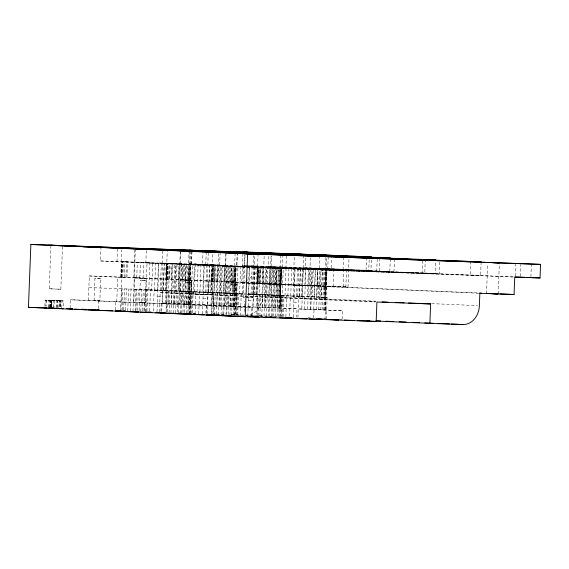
<?xml version="1.0" encoding="UTF-8"?>
<svg xmlns="http://www.w3.org/2000/svg" width="569" height="569" viewBox="0 0 569 569"><rect width="100%" height="100%" fill="white"/><g stroke="black" fill="none" stroke-linecap="round" stroke-linejoin="round"><path stroke-width="0.43" stroke-dasharray="2.85 2.13" d="M263.106 283.895L264.229 253.696M44.894 306.25L45.129 300.212L47.547 300.304M46.153 300.261L45.961 306.3L46.153 300.261L47.191 300.29M62.49 246.633L60.847 289.23L53.963 288.988L49.24 288.789L50.876 246.192M48.799 307.274L49.062 300.375L51.139 300.453L49.062 300.375M48.991 307.253L49.254 300.354L47.22 300.283M49.923 307.288L50.186 300.389L52.206 300.46M49.987 307.317L50.307 300.411L51.907 300.482L51.637 307.381M50.193 307.338L50.456 300.439M50.428 307.352L50.698 300.453L51.864 300.46L51.601 307.36M51.032 307.345L51.26 300.418L49.254 300.354M51.374 307.381L51.637 300.482L54.261 300.553L53.906 307.502M51.495 307.36L51.615 300.453M53.55 307.473L53.813 300.574L60.158 300.809L59.93 306.84M56.21 307.594L56.48 300.695L60.684 300.852L60.456 306.883M56.971 307.63L57.241 300.731L56.48 300.695M57.426 307.644L57.697 300.745L59.752 300.809L63.515 300.965L63.244 307.865M58.884 307.68L59.148 300.781L60.158 300.809M59.517 306.847L59.752 300.809M60.15 306.869L60.385 300.83M61.793 307.815L62.064 300.916L63.515 300.965M70.101 308.213L70.421 299.763L116.766 301.641L117.705 277.174L89.319 275.951L88.38 300.411M94.084 300.709L94.916 278.184L98.295 278.305L100.713 278.405L99.852 300.937L94.077 300.709L99.852 300.937M98.522 308.597L98.814 300.994L70.421 299.763M390.298 258.781L389.808 271.52L116.965 261.669L100.436 260.951L100.962 247.366M116.965 261.669L117.491 248.084M115.5 310.176L115.827 301.726L162.172 303.597L163.111 279.144L134.718 277.921L133.779 302.374M117.705 277.174L146.439 278.213L120.777 277.11L121.83 249.691M121.069 277.139L121.375 261.576L122.449 261.584L120.557 310.873M120.777 277.11L121.339 277.11L121.93 261.569M121.339 277.11L122.193 261.576M121.738 277.174L122.335 261.633L121.666 261.598M120.884 310.88L121.73 288.768L161.525 290.211L190.935 291.47L190.089 313.576M122.776 277.224L123.373 261.69L122.335 261.633M122.122 310.027L122.94 288.803M124.17 277.288L124.767 261.754L123.373 261.69M123.679 310.077L124.497 288.853M125.905 277.366L126.503 261.832L124.767 261.754M125.571 310.141L126.382 288.91M126.93 277.409L127.527 261.875M127.733 311.101L128.587 288.988M130.216 311.186L131.069 289.073M133.815 277.708L134.931 248.589M132.954 311.286L135.372 248.411M135.18 311.364L136.027 289.251M136.724 277.828L137.321 262.288L100.436 260.951M135.955 310.503L136.773 289.28M137.549 310.56L138.367 289.337M139.818 277.949L140.415 262.416L137.321 262.288M139.149 310.624L140.323 280.147L142.94 280.24M140.799 311.57L141.645 289.457M143.061 278.085L143.658 262.544M142.52 310.745L143.331 289.521M143.921 310.56L144.213 302.957L115.827 301.726M245.815 266.633L145.835 262.921L146.361 249.336M144.277 310.809L145.095 289.585M144.042 302.857L145.251 302.893L146.119 280.368L140.323 280.147M145.145 311.968L147.037 262.679L140.415 262.416M146.005 311.762L146.852 289.649M146.944 310.909L147.755 289.685M148.801 289.97L149.839 262.786M149.661 311.015L150.472 289.785M205.893 313.299L206.22 304.828L189.285 304.216L190.779 264.236L177.051 263.81L176.006 290.987L151.66 290.076L152.705 262.899M153.338 311.151L154.156 289.927M154.54 290.19L155.586 263.013M157.421 290.297L158.467 263.12L174.697 263.724L173.652 290.901M157.001 312.182L158.9 262.892L190.821 264.244L188.83 312.644M159.42 312.04L160.166 292.637L375.782 301.577M160.287 290.41L161.333 263.227M162.371 263.632L162.89 250.054M161.525 290.211L162.57 263.034M160.927 311.3L161.219 303.69L207.564 305.56L208.503 281.114L180.11 279.884L179.171 304.337M161.731 311.499L162.542 290.233L157.855 290.069M163.111 290.517L164.157 263.333M163.324 290.282L164.377 263.106M165.131 290.354L166.176 263.177M216.569 292.779L217.607 265.602L212.322 265.403L211.277 292.587L191.312 291.819L191.76 280.176L166.176 279.08L167.3 249.962M165.878 290.617L166.923 263.44M166.468 279.102L166.774 263.539L167.848 263.554L165.992 311.954M181.724 263.81L180.188 303.775L165.586 303.185L167.122 263.212M166.176 279.08L166.738 279.08L167.336 263.539M166.738 279.08L167.592 263.547M167.137 279.144L167.734 263.603L167.066 263.568M166.283 312.843L167.13 290.738L190.935 291.47M168.175 279.194L168.773 263.653L167.734 263.603M167.528 311.997L168.339 290.766M168.132 303.284L169.669 263.319M169.569 279.258L170.167 263.717L168.773 263.653M169.05 312.929L169.896 290.816M171.305 279.336L171.902 263.796L170.167 263.717M171.162 290.816L172.208 263.632M170.942 312.993L171.788 290.88M171.468 303.419L173.004 263.447M173.14 313.064L173.986 290.958M174.029 303.526L175.565 263.554M174.612 303.547L176.148 263.575M175.622 313.156L176.468 291.043L214.022 292.459L236.334 293.44L235.488 315.546M177.528 303.668L179.071 263.696M178.218 291.065L179.263 263.888M177.507 312.068L177.834 303.597L162.051 303.035L165.586 303.185M179.214 279.678L180.337 250.559M178.353 313.249L180.771 250.381M180.273 291.136L181.319 263.959M180.579 313.327L181.433 291.221M182.13 279.799L182.727 264.258L145.835 262.921M181.326 313.355L183.204 264.023M184.079 263.909L182.542 303.882L189.285 304.216M182.955 312.53L183.766 291.307M183.858 291.264L184.904 264.08M185.217 279.92L185.814 264.386M184.576 303.967L186.12 263.995M184.548 312.587L186.404 264.13M186.269 304.045L187.806 264.073M186.198 313.533L187.052 291.42M220.16 252.302L219.67 265.033L205.765 264.535L188.595 263.796L189.086 251.057M187.734 291.385L188.78 264.201M188.46 280.048L189.057 264.514L182.727 264.258M187.592 304.109L189.683 252.259M188.588 291.406L189.633 264.229M187.919 312.715L188.737 291.484M188.367 304.152L189.904 264.18M189.221 291.42L190.266 264.244M190.231 263.916L190.722 251.178M188.908 304.18L190.444 264.208M189.249 314.216L189.605 304.92L161.219 303.69M481.118 261.868L480.599 275.453L207.77 265.602L191.241 264.884L191.76 251.306M189.648 313.661L190.494 291.548M191.518 264.244L192.038 250.659M191.39 291.826L190.715 291.797L191.163 280.154L163.111 279.144M189.434 304.82L190.615 304.863L191.504 282.338L185.714 282.117L188.332 282.203M190.544 313.932L192.436 264.642L189.057 264.514M191.404 313.725L192.251 291.62M192.343 312.879L193.161 291.648M203.915 294.372L193.325 293.931L194.477 264.044L198.503 264.172M194.2 291.933L195.245 264.756M195.025 313.868L195.878 291.755M197.066 292.046L198.104 264.862M198.709 314.003L199.555 291.897M199.947 292.153L200.985 264.976M188.595 263.796L202.5 264.293L202.991 251.555M202.827 292.267L203.873 265.09L212.322 265.403M202.408 314.145L204.299 264.862L236.227 266.207L222.451 265.773L221.412 292.957L179.662 291.527M205.765 264.535L206.255 251.804M205.686 292.374L206.732 265.197M207.77 265.602L208.29 252.017M206.931 292.174L207.977 265.005M206.327 313.263L206.618 305.653L252.963 307.53L253.902 283.078L245.915 282.736M207.095 314.316L207.948 292.203L203.254 292.039M208.51 292.48L209.556 265.303M208.731 292.246L209.776 265.076M210.53 292.317L211.576 265.147M245.339 294.123L236.647 293.782L237.095 282.139L211.568 281.043L212.692 251.925M211.568 281.043L212.258 265.495L213.24 265.517L211.383 313.917M227.123 265.773L225.587 305.745L210.992 305.155L212.529 265.182M211.661 281.036L212.13 281.043L212.728 265.503M212.13 281.043L212.984 265.51M212.529 281.107L213.126 265.567L212.258 265.495M211.711 313.924L212.522 292.701L236.334 293.44M193.417 293.931L212.642 294.671L213.788 264.784L208.154 264.535M213.567 281.157L214.164 265.623L213.126 265.567M212.92 313.96L213.731 292.736M215.793 314.081L213.133 313.967L213.88 294.564M213.972 292.686L215.011 265.503M213.531 305.247L215.068 265.282M214.961 281.221L215.559 265.687L214.164 265.623M214.442 314.899L215.288 292.786M216.697 281.299L217.294 265.766L215.559 265.687M219.67 265.033L218.034 264.912L218.524 252.181M216.362 314.074L217.18 292.843M217.728 281.349L218.325 265.808M216.867 305.382L218.404 265.417M219.051 292.871L220.096 265.687M218.532 315.034L219.378 292.921M219.435 305.489L220.971 265.524M220.018 305.51L221.554 265.545M221.014 315.119L221.86 293.007L244.947 293.86M222.934 305.631L224.471 265.666M223.624 293.035L224.67 265.851M222.906 314.038L223.233 305.567L207.457 305.005L210.992 305.155M224.606 281.641L225.729 252.522M223.745 315.219L226.163 252.344M224.57 306.3L225.509 281.854L258.042 283.021L256.975 283.013L258.091 253.895M225.68 293.106L226.718 265.929M225.971 315.297L226.825 293.184M227.522 281.762L228.119 266.228L191.241 264.884M226.747 314.437L228.603 265.993M229.485 265.872L227.949 305.845L246.363 306.606M228.347 314.493L229.158 293.27M229.257 293.227L230.303 266.05M230.609 281.89L231.206 266.349M229.983 305.93L231.519 265.965M229.904 315.439L231.803 266.1M232.052 293.32L233.098 266.136M231.668 306.008L233.212 266.043M231.59 315.503L232.444 293.391M233.134 293.348L234.179 266.171M233.852 282.018L234.449 266.477M232.998 306.072L234.535 266.107L247.565 266.669M234.627 266.107L235.146 252.529M233.994 293.376L235.04 266.192M233.311 314.678L234.129 293.455M233.767 306.115L235.303 266.143M234.62 293.391L235.666 266.207M234.314 306.15L235.843 266.171M234.193 315.496L236.092 266.214M234.691 306.179L236.156 266.2M234.684 315.34L235.011 306.883L206.618 305.653M513.437 276.918L236.64 266.854L237.166 253.269M236.782 293.789L235.694 293.753L236.142 282.11L208.503 281.114M235.068 314.742L235.886 293.519M237.437 252.622L236.917 266.207L247.508 266.591M232.664 306.705L230.253 306.599L236.021 306.826L236.91 284.301L234.492 284.201M235.936 315.902L237.828 266.612L228.119 266.228M236.832 314.813L237.643 293.583M237.735 314.842L238.553 293.618M239.592 293.903L240.637 266.719M240.417 315.831L241.263 293.718M478.977 293.248L241.761 282.957L242.92 252.757M242.451 294.009L243.496 266.833M244.855 252.856L244.364 265.588L276.2 266.882L275.531 284.344L347.993 286.982L348.662 269.521L346.507 269.414L345.838 286.876L347.993 286.982M244.265 297.238L243.39 297.196L245.026 254.599M244.272 311.549L244.677 300.937M248.219 294.23L249.265 267.053L257.714 267.373L256.669 294.55L246.057 294.152M247.799 316.115L249.691 266.825L281.619 268.177L280.083 308.149L297.011 308.761L296.691 317.232M251.078 294.344L252.124 267.16M251.263 316.115L251.626 306.791L245.41 306.527M253.169 267.565L253.632 255.68M253.369 266.968L252.323 294.145L281.726 295.403L280.88 317.509M246.519 297.295L252.999 297.566L254.684 254.969M252.522 315.432L253.34 294.173L248.646 294.002M253.902 294.45L254.948 267.266M255.168 267.039L254.123 294.216L245.687 293.889M255.922 294.287L256.968 267.11M281.57 268.17L280.033 308.142L256.384 307.125L257.921 267.146M257.529 283.006L258.127 267.473L258.646 267.487L256.783 315.887M257.785 283.013L258.383 267.48M253.902 283.078L282.637 284.116L257.935 283.078L258.525 267.537L257.572 267.473L258.127 267.473M257.11 315.895L257.928 294.664L324.28 297.217L327.132 297.374L326.286 319.479M258.973 283.127L259.564 267.586L258.525 267.537M275.531 284.344L259.528 283.654L260.204 266.185M258.319 315.93L259.137 294.699M258.923 307.217L260.46 267.252M260.367 283.191L260.958 267.65L259.564 267.586M259.877 315.98L260.694 294.749M262.103 283.27L262.693 267.729L260.958 267.65M261.96 294.749L262.999 267.565M261.733 316.926L262.579 294.813M262.259 307.352L263.796 267.38M264.443 294.834L265.488 267.658M263.966 316.115L264.777 294.891M264.827 307.459L266.363 267.487M265.41 307.48L266.946 267.508M247.928 294.315L266.797 294.92L267.843 267.743L281.619 268.177M268.461 256.434L268.07 266.619L343.071 269.315L343.562 256.576M266.448 316.2L267.259 294.977M268.326 307.601L269.862 267.629M269.016 294.998L270.055 267.821M268.262 316.848L268.625 307.537L252.849 306.976L256.384 307.125M270.012 283.611L271.129 254.492M269.187 316.3L271.498 256.086M271.072 295.069L272.11 267.892M270.979 307.715L272.515 267.743M271.406 316.378L272.224 295.155M272.921 283.732L273.518 268.191L236.64 266.854M272.153 316.407L273.995 267.956M273.333 307.815L274.877 267.843M273.746 316.464L274.564 295.24M274.649 295.197L275.695 268.013M276.015 283.853L276.612 268.319M275.375 307.9L276.911 267.928M275.339 316.52L277.195 268.063M266.797 294.92L277.444 295.283L278.49 268.106M277.06 307.978L278.604 268.006M277.025 316.584L277.843 295.354M277.444 295.283L278.526 295.318L279.571 268.134M278.39 308.042L279.927 268.07L296.506 268.788M280.019 268.077L280.474 256.192M278.526 295.318L279.386 295.339L280.432 268.163M278.718 316.649L279.528 295.418M279.159 308.085L280.695 268.113M279.386 295.339L280.012 295.354L281.058 268.177M279.699 308.121L281.235 268.141M280.211 295.354L281.257 268.177M279.585 317.466L281.477 268.177M282.829 254.592L282.309 268.177L376.721 271.562L435.2 273.483L435.719 259.898M280.474 316.713L281.285 295.482M281.342 317.865L283.234 268.575L273.518 268.191M282.231 316.777L283.049 295.553M283.142 316.812L283.952 295.581M286.385 255.751L285.93 267.629L370.426 270.474L370.931 270.481L371.415 257.75M284.991 295.866L286.036 268.689M285.851 316.912L286.669 295.688M287.857 295.98L288.903 268.796M289.571 316.172L290.346 295.823M290.738 296.086L291.783 268.909M298.064 285.304L293.227 285.097L294.322 256.711M293.618 296.2L294.664 269.023M293.234 317.196L295.098 268.796L327.019 270.14L313.249 269.706L312.203 296.89L282.188 295.759M296.485 296.307L297.523 269.13M297.722 296.108L298.768 268.938M297.921 317.402L298.739 296.136L294.052 295.965M299.308 296.413L300.347 269.237M299.522 296.179L300.567 269.009M301.321 296.25L302.374 269.08M302.075 296.52L303.113 269.336L283.234 268.575M303.156 268.07L303.647 255.339M342.09 319.195L342.417 310.724L301.783 309.081L303.32 269.116M299.579 285.361L304.82 285.538L305.909 257.152M304.323 309.18L305.866 267.999L348.662 269.521M307.36 296.712L308.405 269.535M307.665 309.316L309.202 269.35M309.316 285.368L310.375 257.864M309.842 296.805L310.887 269.621M310.226 309.415L311.762 269.457M310.809 309.436L312.345 269.478M313.725 309.557L315.262 269.599M314.415 296.968L315.461 269.784M313.697 317.971L314.024 309.493L298.248 308.931L301.783 309.081M312.203 296.89L316.471 297.039L317.516 269.862M333.825 268.952L333.149 286.413L317.153 285.723L317.822 268.255L343.071 269.315M316.378 309.671L317.915 269.706M319.856 255.552L319.365 268.284L242.479 265.503L246.128 265.609M316.471 297.039L318.356 297.103L319.401 269.926M318.74 309.771L320.276 269.806M320.048 297.16L321.094 269.983M320.774 309.863L322.31 269.898M318.356 297.103L321.556 297.21L322.595 270.033M322.467 309.934L324.003 269.976M321.556 297.21L323.925 297.281L324.97 270.104M323.789 310.005L325.937 256.463M323.925 297.281L324.785 297.303L325.831 270.126M324.565 310.041L326.101 270.076M345.838 286.876L325.553 286.001L326.713 255.837M324.785 297.303L325.418 297.324L326.464 270.14M325.105 310.077L326.642 270.104M324.991 319.429L326.947 270.133M325.482 310.112L326.976 270.133M328.235 256.555L327.708 270.14L439.353 273.966L439.809 262.081M248.39 266.619L331.329 269.599L331.819 256.868M343.114 286.833L343.783 269.365M331.329 269.599L348.562 270.033L349.053 257.302M366.052 270.332L366.543 257.593M370.931 270.481L368.769 270.375L369.26 257.643M376.721 271.562L377.247 257.985M379.374 271.093L379.893 257.508M393.954 272.003L394.409 260.118M422.127 273.533L422.618 260.801M246.697 266.662L424.766 273.056L425.285 259.478M470.691 261.441L470.165 275.026L480.599 275.453M486.531 293.469L487.654 264.194M498.167 293.917L499.326 263.76M515.215 276.129L515.67 264.244M520.272 276.328L520.727 264.443M530.913 276.712L531.403 263.98M243.916 283.063L245.239 281.954M245.9 281.399L263.746 266.427M213.788 264.784L209.769 264.656M100.685 278.405L94.916 278.184M146.091 280.375L143.495 280.282M191.483 282.338L188.887 282.245M236.91 284.301L231.114 284.08L233.731 284.173M243.39 297.196L244.478 297.224M252.999 297.566L249.016 297.395M190.615 304.863L188.225 304.756M236.021 306.826L233.631 306.719M293.227 285.097L295.645 285.169M280.41 295.361L281.726 295.403L280.012 295.354M325.418 297.324L325.98 297.324M49.24 288.789L54.61 288.974M60.847 289.23L55.485 289.045M241.761 282.957L245.459 283.07M121.595 277.117L89.319 275.951M166.994 279.08L134.718 277.921M212.386 281.05L180.11 279.884M121.73 288.768L88.871 287.594M167.13 290.738L134.27 289.557M190.715 291.797L191.312 291.819M235.694 293.753L236.647 293.782M325.838 297.324L327.132 297.374M348.562 270.033L389.808 271.52M247.522 283.142L325.553 286.001M259.528 283.654L317.153 285.723M225.061 293.49L244.407 294.187M157.613 296.264L162.307 296.435M203.019 298.234L207.706 298.398M248.411 300.197L253.098 300.368M293.81 302.167L298.505 302.331M98.814 300.994L116.766 301.641M162.172 303.597L139.455 302.672L145.251 302.893M247.238 306.634L251.626 306.791M207.564 305.56L184.847 304.635L187.464 304.728M235.011 306.883L246.121 307.281M246.982 307.31L252.963 307.53M46.189 300.268L45.129 300.212M47.704 300.297L48.201 300.318M56.822 300.681L53.258 300.56M57.241 300.731L60.94 300.866M213.133 313.967L215.736 314.06M216.604 314.095L224.406 314.373M231.348 314.621L244.35 315.084M200.736 264.251L203.204 264.343M202.528 264.386L207.529 264.578M147.037 262.679L158.467 263.12M192.436 264.642L203.873 265.09M237.828 266.612L246.377 266.946M296.982 285.218L304.82 285.538M145.991 289.856L151.66 290.076M249.009 294.017L256.875 294.322M248.681 297.416L246.206 297.317M58.785 300.788L59.852 300.83M57.277 300.688L57.853 300.709M61.111 300.88L62.064 300.916M202.5 264.293L218.034 264.912M200.11 264.293L194.477 264.044M204.584 294.329L212.642 294.671M48.337 300.332L50.307 300.411M60.03 300.823L60.684 300.852M57.818 300.724L59.148 300.781M424.766 273.056L435.2 273.483M53.813 300.574L50.698 300.453M346.507 269.414L368.769 270.375M305.866 267.999L513.899 277.011M189.128 264.137L205.715 264.855M248.454 266.705L251.114 266.818M341.905 270.752L325.326 270.04M126.503 261.832L150.991 262.892M171.902 263.796L196.39 264.855M217.294 265.766L241.782 266.825M262.693 267.729L287.189 268.788M225.509 281.854L245.033 282.693M305.197 285.467L478.664 292.978M162.542 290.233L166.077 290.389M207.948 292.203L211.483 292.359M298.739 296.136L302.274 296.293M375.874 301.214L262.629 296.307A19.417 15.811 -87.5 0 1 246.085 315.148L277.053 316.485M431.608 303.626L477.619 305.624M160.166 292.637L375.156 301.947M177.834 303.597L206.22 304.828M223.233 305.567L244.528 306.485M268.625 307.537L297.011 308.761M314.024 309.493L342.417 310.724M54.261 300.553L50.25 300.389M292.089 317.139L293.86 317.218M308.014 317.829L310.667 317.943M323.057 318.484L326.592 318.633M338.982 319.173L343.406 319.365M216.675 314.124L222.87 314.387M230.829 314.735L238.795 315.077M245.872 315.382L255.602 315.809M260.026 316.001L271.527 316.499M178.886 312.879L180.65 312.957M193.04 313.498L196.575 313.647M260.282 316.407L262.935 316.52M192.55 313.569L195.21 313.683M257.935 283.078L256.975 283.013"/><path stroke-width="0.85" d="M253.696 253.987L540.55 264.379L540.031 277.957L514.739 277.053L514.07 294.514L479.866 293.284L479.383 305.695A19.417 15.811 -87.5 0 1 462.839 324.536L429.894 323.356L430.633 303.953L376.92 302.025L376.18 321.428L245.203 316.72L28.45 307.331L30.868 244.464L343.591 255.73M245.203 316.72L247.622 253.852L30.868 244.464M48.692 245.104L303.682 254.485M100.962 247.366L57.149 245.559M52.953 308.27L48.763 308.135L50.84 308.213M349.082 256.455L186.931 250.602M377.247 257.985L394.473 258.418M258.283 316.812L253.205 316.641M366.571 256.747L371.45 256.904L242.956 251.911L247.835 252.067M497.285 293.889L498.167 293.917L497.797 293.896M50.982 308.234L50.399 308.213L59.859 308.569L56.978 308.448M321.997 319.358L308.995 318.91M57.398 308.505L59.731 308.583M61.765 308.675L63.216 308.725L62.078 308.683M123.644 310.966L125.536 311.023M272.103 317.246L275.304 317.353M319.885 254.706L325.788 254.912L313.192 254.414M296.833 254.123L294.422 254.051L299.251 254.258M303.597 254.421L306.008 254.492L298.177 254.172M180.771 250.381L146.361 249.336M226.163 252.344L191.76 251.306M252.707 254.016L254.72 254.08L250.687 253.909M490.158 262.501L487.725 262.423L499.354 262.871L496.922 262.793M496.837 293.874L492.142 293.704M46.893 308.049L44.83 307.971L46.921 308.042M50.008 308.178L53.963 308.313M216.327 314.956L217.799 315.006M159.42 249.314L369.686 256.854M83.131 246.726L135.017 248.596L121.894 247.992M117.491 248.084L390.327 257.935L379.893 257.508M162.89 250.054L435.719 259.898L425.285 259.478M208.29 252.017L481.118 261.868L237.166 253.269M490.805 262.522L492.982 262.601M496.275 262.771L493.337 262.658M540.55 264.379L245.061 253.71L250.353 253.93M524.675 277.338L515.18 276.982M526.446 277.402L540.031 277.957M28.45 307.331L47.035 308M50.57 308.121L60.307 308.476M66.502 308.697L72.697 308.917M81.545 309.237L85.969 309.394M97.477 309.813L99.248 309.877M72.725 309.152L70.065 309.059L72.725 309.173M75.378 309.252L86.011 309.628M91.325 309.821L99.298 310.105M107.271 310.397L112.584 310.589M56.523 308.448L52.967 308.327M60.044 308.604L56.182 308.462L60.086 308.59M101.097 310.382L112.548 310.795M116.958 310.951L125.763 311.271M132.812 311.52L138.978 311.741M125.208 311.371L115.471 311.023L125.23 311.449M129.64 311.535L138.495 311.855M145.586 312.104L151.781 312.331M161.525 312.68L165.067 312.808M151.788 312.537L140.308 312.097M155.309 312.666L165.003 313.014M171.162 313.235L178.211 313.491M187.023 313.803L190.544 313.932M167.947 313.242L178.574 313.626M183.887 313.818L191.86 314.102M198.944 314.358L204.264 314.55M191.895 314.316L166.184 313.22M193.652 314.38L204.228 314.757M209.513 314.949L217.436 315.233M225.367 315.518L230.651 315.71M255.822 316.656L258.511 316.755M269.891 317.21L275.304 317.402M288.768 317.794L291.399 317.886M217.778 315.368L206.263 314.956L243.461 316.506M221.32 315.496L231.064 315.852M237.259 316.072L243.461 316.293M300.517 318.341L306.655 318.562M247.864 316.663L259.315 317.075M263.717 317.232L275.176 317.644M279.578 317.801L291.328 318.249M326.286 319.479L338.555 319.92M306.513 318.818L294.201 318.363M300.773 254.315L302.253 254.371M56.281 245.488L50.911 245.303L62.519 245.744M239.215 252.828L282.829 254.592M248.191 253.81L251.59 253.973M491.787 293.647L486.531 293.469L497.086 293.86M58.486 308.554L59.553 308.59M163.644 312.673L165.031 312.722M148.665 312.104L150.813 312.189M201.981 314.373L204.84 314.479M285.823 317.801L290.979 317.993M241.605 316.122L243.767 316.2M206.291 250.95L189.114 250.211L220.189 251.455M95.165 247.117L95.677 247.138M48.443 308.106L49.411 308.149M96.083 247.159L265.453 254.492M479.553 293.021L481.324 293.092M486.63 293.327L497.256 293.782M499.909 293.903L514.07 294.514M381.977 301.847L388.172 302.111M395.249 302.423L404.097 302.8M408.521 302.993L420.022 303.49M421.793 303.569L430.633 303.953M376.137 320.781L380.561 320.973M385.874 321.201L393.833 321.549M399.139 321.777L406.223 322.082M412.411 322.353L419.488 322.659M424.801 322.886L433.649 323.27M438.073 323.462L449.574 323.96M451.338 324.038L462.839 324.536M367.076 320.639L369.729 320.752M375.924 321.023L429.894 323.356M305.397 318.363L307.168 318.441M318.668 318.939L322.21 319.088M331.94 319.515L338.135 319.778M344.33 320.048L354.06 320.468M357.595 320.624L376.18 321.428M289.557 317.772L291.335 317.851M316.328 318.932L322.538 319.202M329.636 319.508L338.505 319.892M48.955 308.113L52.547 308.298M74.503 309.252L86.033 309.749M87.811 309.828L98.458 310.283M127.001 311.52L138.537 312.025M164.405 313.121L160.856 312.993L164.405 313.142"/></g></svg>
